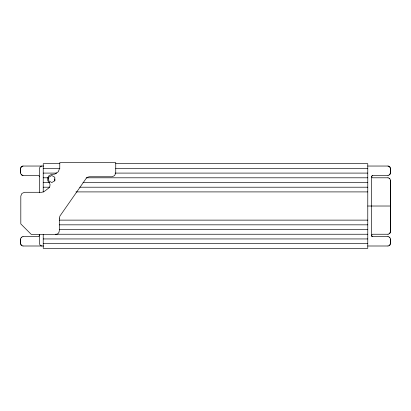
<?xml version="1.0" encoding="UTF-8"?>
<svg xmlns="http://www.w3.org/2000/svg" width="411" height="411" viewBox="0 0 411 411"><rect width="100%" height="100%" fill="white"/><g stroke="black" fill="none" stroke-linecap="round" stroke-linejoin="round"><path stroke-width="0.62" d="M48.693 179.021L48.693 177.259L51.75 175.492L54.807 177.259L54.807 180.789L51.75 182.556L48.693 180.789L48.693 177.259M54.807 180.789L54.807 179.021M389.69 174.757L390.373 173.093L390.373 168.387L389.69 166.727L388.03 166.039M389.69 233.551L390.373 231.886L390.373 180.146M389.69 245.31L390.373 243.646L390.373 238.94M21.331 237.301L20.55 238.94L20.55 243.646L21.259 245.29L22.97 245.999M39.466 235.652L38.526 236.592L22.893 236.592M371.534 235.179L372.474 234.239L388.107 234.239M371.534 236.387L371.534 176.386L372.474 175.446L388.107 175.446M371.534 176.386L372.71 175.446M22.97 166.039L21.331 166.748L20.627 168.387L20.627 173.093M21.259 237.301L22.97 236.592M41.814 166.039L40.175 166.748L39.466 168.387L39.466 192.78M388.03 175.446L389.762 174.757L390.45 173.093L390.45 168.387L389.762 166.727L388.107 166.039L367.717 166.039M388.03 234.239L389.762 233.551L390.45 231.886L390.45 180.146L389.69 178.487M388.03 245.999L389.762 245.31L390.45 243.646L390.45 238.94L389.69 237.281M59.903 163.686L43.227 163.686L43.227 192.143M115.707 163.686L367.773 163.686L367.773 248.352L43.227 248.352L43.227 234.476M43.648 166.039L22.893 166.039L21.259 166.748L20.55 168.387L20.55 173.093L21.331 174.737L22.97 175.446M43.227 168.387L59.903 168.387M115.707 168.387L367.773 168.387M43.227 173.093L56.697 173.093M115.065 173.093L367.773 173.093M43.227 177.799L47.717 177.799M86.202 177.799L367.773 177.799M388.107 177.799L372.474 177.799L371.534 176.853M43.227 182.499L49.644 182.499M82.996 182.499L367.773 182.499M43.227 187.205L49.644 187.205M79.785 187.205L367.773 187.205M75.937 191.906L367.773 191.906M367.768 206.019L390.45 206.019M59.261 220.126L367.773 220.126M59.261 224.832L367.773 224.832M59.261 229.533L367.773 229.533M55.413 234.239L367.773 234.239M388.107 236.592L372.474 236.592L371.534 235.652L372.71 236.592M43.227 238.94L367.773 238.94M43.227 243.646L367.773 243.646M22.893 245.999L43.648 245.999M367.717 245.999L388.107 245.999M388.03 177.799L389.762 178.487M388.03 236.592L389.762 237.281M21.259 174.737L22.893 175.446L38.526 175.446L39.466 176.386M41.814 245.999L40.175 245.29L39.466 243.646L39.466 234.388M21.331 245.29L20.627 243.646L20.627 238.94M59.302 218.143L59.302 230.854L58.85 232.539L57.751 233.895L55.536 234.614L32.407 234.614L31.195 234.337L20.812 223.923L20.812 196.047L21.942 193.417L24.562 192.281L41.896 192.281L44.183 191.511L48.739 188.033L49.808 186.568L50.05 184.606L49.495 182.972L47.804 180.773L47.635 178.004L49.043 175.615L51.545 174.423L54.889 174.094L58.367 171.711L59.77 167.734L59.77 162.648L115.743 162.648L115.743 173L114.607 175.625L111.982 176.761L89.285 176.761L87.564 177.228L86.197 178.374L59.975 215.991L59.302 218.143"/></g></svg>
